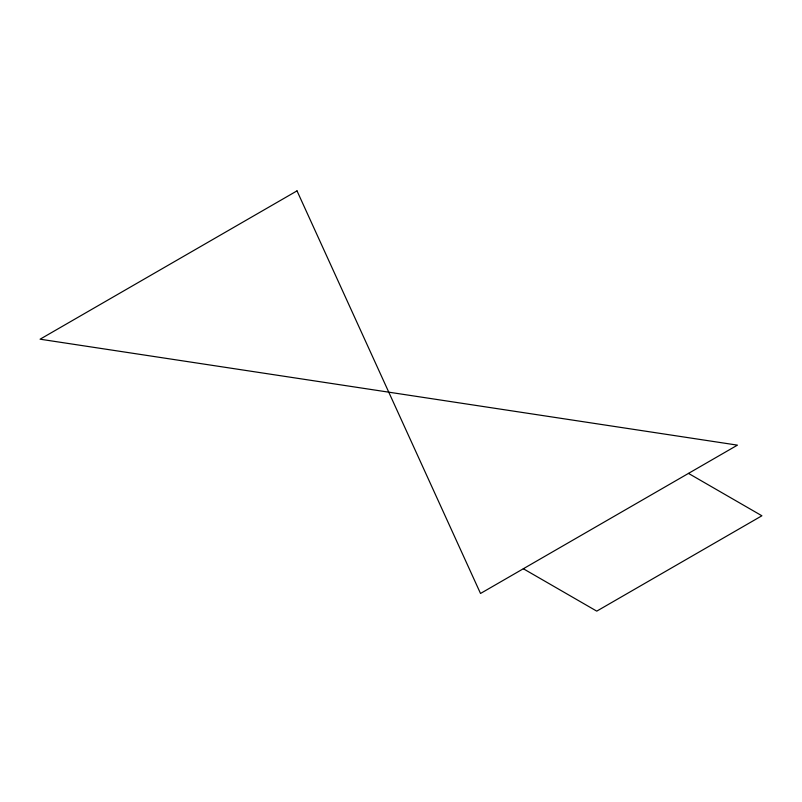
<?xml version="1.0" encoding="UTF-8"?>
<svg xmlns="http://www.w3.org/2000/svg" width="802" height="802" viewBox="0 0 802 802"><rect width="100%" height="100%" fill="white"/><g stroke="black" fill="none" stroke-linecap="round" stroke-linejoin="round"><path stroke-width="1.2" d="M688.497 473.401L761.9 515.776L596.748 611.134L523.335 568.748M297.011 190.866L40.1 339.196L737.429 445.14L480.518 593.47L297.011 190.866"/></g></svg>
